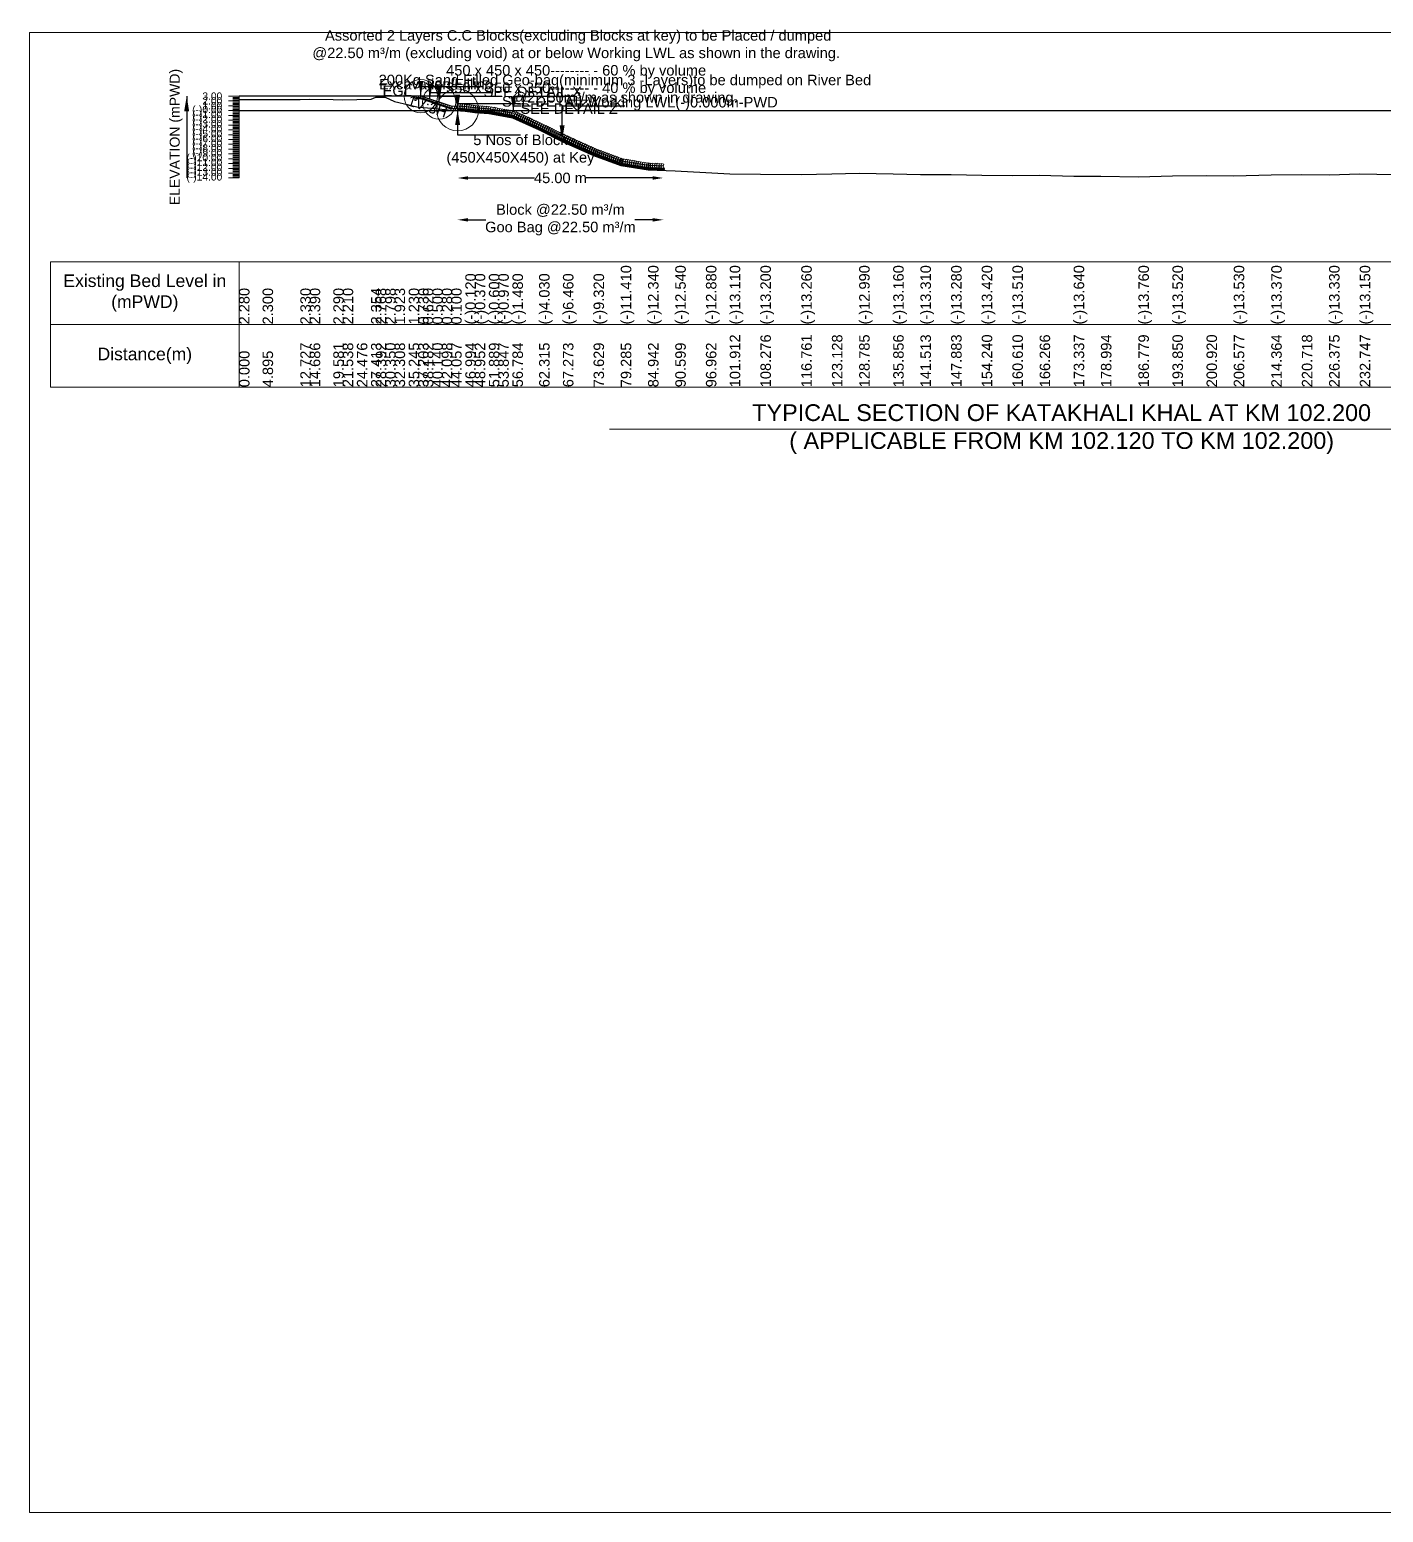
# Model space of a CAD drawing. Header units: inches. Extents: x 89000 to 845000, y -7071 to 31.
# Drawn here: x 805000 to 811466, y -7071 to 14 of the extents above; entities that cross this region are included whole.
import ezdxf

# ---------------------------------------------------------------- set-up
doc = ezdxf.new("R2010")
doc.units = ezdxf.units.IN
doc.header["$LTSCALE"] = 7
doc.header["$MEASUREMENT"] = 0
for name, color, linetype, lineweight in [('Cross section Data Border', 7, 'Continuous', 9), ('Cross Section Labels', 7, 'Continuous', 9), ('Existing_Bed_Level for Xsection', 7, 'Continuous', 25), ('Long Section Labels', 7, 'Continuous', 9)]:
    doc.layers.add(name, color=color, linetype=linetype, lineweight=lineweight)
doc.styles.get("Standard").update_dxf_attribs({"font": 'arial.ttf'})
doc.dimstyles.new('Appron Lebeling Style', dxfattribs={"dimtxt": 50, "dimasz": 50, "dimexe": 0.18, "dimexo": 0.0625, "dimgap": 0.09, "dimtad": 0, "dimtih": 1, "dimtoh": 1, "dimdec": 4, "dimzin": 0, "dimdsep": 46, "dimtxsty": 'Standard', "dimcen": 0.09, "dimse1": 1, "dimse2": 1, "dimadec": 0, "dimazin": 0, "dimtfac": 1, "dimtdec": 4, "dimtofl": 0, "dimtmove": 0, "dimatfit": 3, "dimfxl": 1, "dimtolj": 1, "dimtzin": 0, "dimarcsym": 0})
doc.dimstyles.get("Standard").update_dxf_attribs({"dimtxt": 0.18, "dimasz": 0.18, "dimexe": 0.18, "dimexo": 0.0625, "dimgap": 0.09, "dimtad": 0, "dimtih": 1, "dimtoh": 1, "dimdec": 4, "dimzin": 0, "dimdsep": 46, "dimtxsty": 'Standard', "dimcen": 0.09, "dimadec": 0, "dimazin": 0, "dimtfac": 1, "dimtdec": 4, "dimtofl": 0, "dimtmove": 0, "dimatfit": 3, "dimfxl": 1, "dimtolj": 1, "dimtzin": 0, "dimarcsym": 0})

# ---------------------------------------------------------------- blocks, each defined once
blk = doc.blocks.new('*D355')
at = {"layer": 'Cross Section Labels', "color": 0, "lineweight": -2, "transparency": 16777216}
for p, q in [((807094, -694.9), (807411.5, -694.9)), ((807976.2, -694.9), (807658.7, -694.9))]:
    blk.add_line(p, q, dxfattribs=at)
at = {"layer": 'Cross Section Labels', "color": 0, "transparency": 16777216}
for points in [[(807094, -686.6), (807094, -703.2), (807044, -694.9)], [(807976.2, -686.6), (807976.2, -703.2), (808026.2, -694.9)]]:
    blk.add_solid(points, dxfattribs=at)
at = {"layer": 'Defpoints', "color": 0, "transparency": 16777216}
for p in [(807044, -372.9), (808026.2, -659.3), (808026.2, -694.9)]:
    blk.add_point(p, dxfattribs=at)
at = {"layer": 'Cross Section Labels', "color": 0, "transparency": 16777216, "insert": (807535.1, -694.9), "char_height": 50, "attachment_point": 5}
blk.add_mtext('\\A1;45.00 m', dxfattribs=at)
blk = doc.blocks.new('*D356')
at = {"layer": 'Cross Section Labels', "color": 0, "lineweight": -2, "transparency": 16777216}
for p, q in [((807094, -894.9), (807179.5, -894.9)), ((807976.2, -894.9), (807890.7, -894.9))]:
    blk.add_line(p, q, dxfattribs=at)
at = {"layer": 'Cross Section Labels', "color": 0, "transparency": 16777216}
for points in [[(807094, -886.6), (807094, -903.2), (807044, -894.9)], [(807976.2, -886.6), (807976.2, -903.2), (808026.2, -894.9)]]:
    blk.add_solid(points, dxfattribs=at)
at = {"layer": 'Defpoints', "color": 0, "transparency": 16777216}
for p in [(807044, -372.9), (808026.2, -659.3), (808026.2, -894.9)]:
    blk.add_point(p, dxfattribs=at)
at = {"layer": 'Cross Section Labels', "color": 0, "transparency": 16777216, "insert": (807535.1, -894.9), "char_height": 50, "attachment_point": 5}
blk.add_mtext('\\A1;Block @22.50 m³/m ^JGoo Bag @22.50 m³/m ', dxfattribs=at)

msp = doc.modelspace()

# ---------------------------------------------------------------- linework, layer by layer
at = {"layer": 'Cross section Data Border'}
msp.add_lwpolyline([(805100, -1094.91), (813958.45015, -1094.91), (813958.45015, -1694.91), (805100, -1694.91)], close=True, dxfattribs=at)
for points in [[(806000, -1094.91), (806000, -1694.91)], [(805100, -1394.91), (813958.45015, -1394.91)]]:
    msp.add_lwpolyline(points, dxfattribs=at)
at = {"layer": 'Cross Section Labels'}
for points in [[(805000, 0), (815000, 0), (815000, -7071), (805000, -7071)], [(807615.00932, -372.91), (807665.00932, -322.91), (807565.00932, -322.91)]]:
    msp.add_lwpolyline(points, close=True, dxfattribs=at)
msp.add_lwpolyline([(807769.22508, -1894.91), (809929.22508, -1894.91), (812089.22508, -1894.91)], dxfattribs=at)
for centre, radius in [((806868.05932, -303.91), 80), ((806956.03432, -333.235), 80), ((807044.00932, -369.46), 100)]:
    msp.add_circle(centre, radius, dxfattribs=at)
at = {"layer": 'Existing_Bed_Level for Xsection'}
for points in [[(807044.00932, -303.91), (806000, -303.91)], [(806000, -320.47), (806112.58955, -320.01), (806292.72654, -319.32), (806337.76864, -317.94), (806450.35819, -320.24), (806495.38459, -322.08), (806562.94774, -320.47), (806630.49519, -318.768), (806653.01624, -309.246), (806698.04263, -308.556), (806743.08473, -328.681), (806810.63218, -344.62), (806855.67428, -356.12), (806878.19533, -358.65), (806923.22173, -361.41), (806968.26383, -366.47), (807013.30593, -370.61), (807080.85338, -375.67), (807125.89548, -381.42), (807193.44293, -386.71), (807238.48503, -395.22), (807306.03247, -406.95), (807433.24678, -465.6), (807547.28316, -521.49), (807693.45626, -587.27), (807823.56162, -635.34), (807953.66729, -656.73), (808083.7732, -661.33), (808230.12593, -669.15), (808343.98561, -674.44), (808490.34043, -676.51), (808685.5014, -677.89), (808831.95245, -674.44), (808962.05631, -671.68), (809124.68657, -675.59), (809254.79109, -679.04), (809401.30357, -678.35), (809547.5271, -681.57), (809694.02862, -683.64), (809824.12949, -681.57), (809986.75619, -686.63), (810116.85801, -686.63), (810295.92464, -689.39), (810458.54652, -683.87), (810621.1693, -683.64), (810751.2681, -684.1), (810930.36177, -680.42), (811076.51709, -677.89), (811206.61739, -679.5), (811353.17136, -675.36), (811515.79207, -677.66)], [(807018.13432, -353.935), (806869.12157, -304.26409), (806868.05932, -303.91), (806866.9396, -303.91), (806846.2396, -303.91)], [(806846.2396, -310.81), (806866.9396, -310.81), (807018.13432, -361.20824)], [(806846.2396, -313.11), (806866.56636, -313.11), (807014.91636, -362.56)], [(806846.2396, -315.41), (806866.19312, -315.41), (807012.95932, -364.33206)], [(806000, -372.91), (813858.45015, -372.91)]]:
    msp.add_lwpolyline(points, dxfattribs=at)
at = {"layer": 'Long Section Labels'}
for points in [[(806000, -303.91), (805950, -303.91)], [(806000, -326.91), (805950, -326.91)], [(806000, -349.91), (805950, -349.91)], [(806000, -309.66), (805970, -309.66)], [(806000, -315.41), (805970, -315.41)], [(806000, -321.16), (805970, -321.16)], [(806000, -332.66), (805970, -332.66)], [(806000, -338.41), (805970, -338.41)], [(806000, -344.16), (805970, -344.16)], [(806000, -694.91), (806000, -671.91), (806000, -648.91), (806000, -625.91), (806000, -602.91), (806000, -579.91), (806000, -556.91), (806000, -533.91), (806000, -510.91), (806000, -487.91), (806000, -464.91), (806000, -441.91), (806000, -418.91), (806000, -395.91), (806000, -372.91), (806000, -349.91), (806000, -326.91), (806000, -303.91)], [(806000, -372.91), (805950, -372.91)], [(806000, -395.91), (805950, -395.91)], [(806000, -418.91), (805950, -418.91)], [(806000, -355.66), (805970, -355.66)], [(806000, -361.41), (805970, -361.41)], [(806000, -367.16), (805970, -367.16)], [(806000, -378.66), (805970, -378.66)], [(806000, -384.41), (805970, -384.41)], [(806000, -390.16), (805970, -390.16)], [(806000, -401.66), (805970, -401.66)], [(806000, -407.41), (805970, -407.41)], [(806000, -413.16), (805970, -413.16)], [(806000, -424.66), (805970, -424.66)], [(806000, -441.91), (805950, -441.91)], [(806000, -464.91), (805950, -464.91)], [(806000, -487.91), (805950, -487.91)], [(806000, -430.41), (805970, -430.41)], [(806000, -436.16), (805970, -436.16)], [(806000, -447.66), (805970, -447.66)], [(806000, -453.41), (805970, -453.41)], [(806000, -459.16), (805970, -459.16)], [(806000, -470.66), (805970, -470.66)], [(806000, -476.41), (805970, -476.41)], [(806000, -482.16), (805970, -482.16)], [(806000, -493.66), (805970, -493.66)], [(806000, -510.91), (805950, -510.91)], [(806000, -533.91), (805950, -533.91)], [(806000, -556.91), (805950, -556.91)], [(806000, -499.41), (805970, -499.41)], [(806000, -505.16), (805970, -505.16)], [(806000, -516.66), (805970, -516.66)], [(806000, -522.41), (805970, -522.41)], [(806000, -528.16), (805970, -528.16)], [(806000, -539.66), (805970, -539.66)], [(806000, -545.41), (805970, -545.41)], [(806000, -551.16), (805970, -551.16)], [(806000, -562.66), (805970, -562.66)], [(806000, -579.91), (805950, -579.91)], [(806000, -602.91), (805950, -602.91)], [(806000, -625.91), (805950, -625.91)], [(806000, -568.41), (805970, -568.41)], [(806000, -574.16), (805970, -574.16)], [(806000, -585.66), (805970, -585.66)], [(806000, -591.41), (805970, -591.41)], [(806000, -597.16), (805970, -597.16)], [(806000, -608.66), (805970, -608.66)], [(806000, -614.41), (805970, -614.41)], [(806000, -620.16), (805970, -620.16)], [(806000, -631.66), (805970, -631.66)], [(806000, -637.41), (805970, -637.41)], [(806000, -648.91), (805950, -648.91)], [(806000, -671.91), (805950, -671.91)], [(806000, -694.91), (805950, -694.91)], [(806000, -643.16), (805970, -643.16)], [(806000, -654.66), (805970, -654.66)], [(806000, -660.41), (805970, -660.41)], [(806000, -666.16), (805970, -666.16)], [(806000, -677.66), (805970, -677.66)], [(806000, -683.41), (805970, -683.41)], [(806000, -689.16), (805970, -689.16)]]:
    msp.add_lwpolyline(points, dxfattribs=at)
for points in [[(806846.2396, -303.91), (806839.3396, -303.91), (806839.3396, -314.26), (806846.2396, -314.26)], [(806846.2396, -314.26), (806839.3396, -314.26), (806839.3396, -324.61), (806846.2396, -324.61)], [(806856.5896, -303.91), (806846.2396, -303.91), (806846.2396, -310.81), (806856.5896, -310.81)], [(806866.9396, -303.91), (806856.5896, -303.91), (806856.5896, -310.81), (806866.9396, -310.81)], [(806878.94045, -307.53704), (806869.12157, -304.26409), (806866.9396, -310.81), (806876.75847, -314.08296)], [(806888.75932, -310.81), (806878.94045, -307.53704), (806876.75847, -314.08296), (806886.57735, -317.35591)], [(806898.57819, -314.08296), (806888.75932, -310.81), (806886.57735, -317.35591), (806896.39622, -320.62887)], [(806908.39706, -317.35591), (806898.57819, -314.08296), (806896.39622, -320.62887), (806906.21509, -323.90183)], [(806918.21593, -320.62887), (806908.39706, -317.35591), (806906.21509, -323.90183), (806916.03396, -327.17479)], [(806928.03481, -323.90183), (806918.21593, -320.62887), (806916.03396, -327.17479), (806925.85283, -330.44774)], [(806937.85368, -327.17479), (806928.03481, -323.90183), (806925.85283, -330.44774), (806935.67171, -333.7207)], [(806947.67255, -330.44774), (806937.85368, -327.17479), (806935.67171, -333.7207), (806945.49058, -336.99366)], [(806957.49142, -333.7207), (806947.67255, -330.44774), (806945.49058, -336.99366), (806955.30945, -340.26662)], [(806967.31029, -336.99366), (806957.49142, -333.7207), (806955.30945, -340.26662), (806965.12832, -343.53957)], [(806977.12917, -340.26662), (806967.31029, -336.99366), (806965.12832, -343.53957), (806974.9472, -346.81253)], [(806986.94804, -343.53957), (806977.12917, -340.26662), (806974.9472, -346.81253), (806984.76607, -350.08549)], [(806996.76691, -346.81253), (806986.94804, -343.53957), (806984.76607, -350.08549), (806994.58494, -353.35845)], [(807006.58578, -350.08549), (806996.76691, -346.81253), (806994.58494, -353.35845), (807004.40381, -356.6314)], [(807016.40466, -353.35845), (807006.58578, -350.08549), (807004.40381, -356.6314), (807014.22268, -359.90436)], [(807028.48432, -352.21), (807018.13432, -352.21), (807018.13432, -362.56), (807028.48432, -362.56)], [(807038.83432, -352.21), (807028.48432, -352.21), (807028.48432, -362.56), (807038.83432, -362.56)], [(807052.85378, -349.53233), (807043.52619, -354.01771), (807048.01158, -363.34529), (807057.33916, -358.85991)], [(807057.80017, -342.94346), (807048.03156, -339.52339), (807044.6115, -349.292), (807054.38011, -352.71206)], [(807063.17486, -350.30548), (807053.84728, -354.79087), (807058.33266, -364.11845), (807067.66025, -359.63307)], [(807068.12125, -343.71661), (807058.35264, -340.29655), (807054.93258, -350.06516), (807064.70119, -353.48522)], [(807073.49594, -351.07864), (807064.16836, -355.56402), (807068.65374, -364.89161), (807077.98133, -360.40622)], [(807078.44233, -344.48977), (807068.67373, -341.06971), (807065.25366, -350.83831), (807075.02227, -354.25837)], [(807083.81702, -351.85179), (807074.48944, -356.33718), (807078.97482, -365.66476), (807088.30241, -361.17938)], [(807088.76341, -345.26292), (807078.99481, -341.84286), (807075.57475, -351.61147), (807085.34335, -355.03153)], [(807095.32244, -353.3495), (807085.77352, -357.34209), (807089.76611, -366.891), (807099.31502, -362.89841)], [(807100.60588, -347.02769), (807091.02903, -343.10259), (807087.10392, -352.67944), (807096.68078, -356.60454)], [(807110.87256, -348.33832), (807101.29571, -344.41322), (807097.37061, -353.99007), (807106.94746, -357.91517)], [(807121.13924, -349.64895), (807111.56239, -345.72385), (807107.63729, -355.3007), (807117.21414, -359.2258)], [(807131.40592, -350.95958), (807121.82907, -347.03447), (807117.90397, -356.61132), (807127.48082, -360.53643)], [(807140.23141, -351.53506), (807130.47443, -348.08195), (807127.02132, -357.83892), (807136.77829, -361.29204)], [(807150.54981, -352.34315), (807140.79284, -348.89004), (807137.33973, -358.64701), (807147.0967, -362.10012)], [(807160.86822, -353.15124), (807151.11124, -349.69813), (807147.65813, -359.4551), (807157.41511, -362.90821)], [(807171.18662, -353.95933), (807161.42965, -350.50622), (807157.97654, -360.26319), (807167.73351, -363.7163)], [(807181.50503, -354.76742), (807171.74806, -351.31431), (807168.29494, -361.07128), (807178.05192, -364.52439)], [(807191.82343, -355.57551), (807182.06646, -352.1224), (807178.61335, -361.87937), (807188.37032, -365.33248)], [(807202.14184, -356.3836), (807192.38487, -352.93049), (807188.93175, -362.68746), (807198.68873, -366.14057)], [(807023.30932, -362.56), (807012.95932, -362.56), (807012.95932, -372.91), (807023.30932, -372.91)], [(807033.65932, -362.56), (807023.30932, -362.56), (807023.30932, -372.91), (807033.65932, -372.91)], [(807044.00932, -362.56), (807033.65932, -362.56), (807033.65932, -372.91), (807044.00932, -372.91)], [(807105.58912, -354.66013), (807096.04021, -358.65271), (807100.03279, -368.20163), (807109.58171, -364.20904)], [(807115.8558, -355.97075), (807106.30689, -359.96334), (807110.29947, -369.51225), (807119.84839, -365.51967)], [(807126.12248, -357.28138), (807116.57357, -361.27397), (807120.56616, -370.82288), (807130.11507, -366.8303)], [(807135.26274, -358.10715), (807125.92003, -362.56093), (807130.37381, -371.90365), (807139.71652, -367.44986)], [(807145.58115, -358.91524), (807136.23843, -363.36902), (807140.69221, -372.71174), (807150.03493, -368.25795)], [(807155.89955, -359.72333), (807146.55684, -364.17711), (807151.01062, -373.51983), (807160.35333, -369.06604)], [(807166.21796, -360.53142), (807156.87524, -364.9852), (807161.32903, -374.32792), (807170.67174, -369.87413)], [(807176.53636, -361.33951), (807167.19365, -365.79329), (807171.64743, -375.136), (807180.99015, -370.68222)], [(807186.85477, -362.1476), (807177.51205, -366.60138), (807181.96584, -375.94409), (807191.30855, -371.49031)], [(807197.17317, -362.95569), (807187.83046, -367.40947), (807192.28424, -376.75218), (807201.62696, -372.2984)], [(807209.8954, -365.42127), (807200.12507, -368.83641), (807203.54021, -378.60674), (807213.31054, -375.1916)], [(807215.54699, -359.42631), (807206.22166, -354.93623), (807201.73158, -364.26155), (807211.0569, -368.75163)], [(807220.06547, -367.34275), (807210.29515, -370.75789), (807213.71029, -380.52821), (807223.48062, -377.11307)], [(807225.71706, -361.34779), (807216.39174, -356.8577), (807211.90165, -366.18302), (807221.22698, -370.67311)], [(807230.23555, -369.26422), (807220.46522, -372.67936), (807223.88036, -382.44969), (807233.65069, -379.03455)], [(807235.88714, -363.26926), (807226.56181, -358.77918), (807222.07173, -368.1045), (807231.39705, -372.59458)], [(807240.40562, -371.1857), (807230.6353, -374.60084), (807234.05044, -384.37117), (807243.82077, -380.95603)], [(807246.05721, -365.19074), (807236.73189, -360.70065), (807232.2418, -370.02598), (807241.56713, -374.51606)], [(807250.24729, -372.93075), (807240.52855, -376.49004), (807244.08783, -386.20878), (807253.80658, -382.6495)], [(807255.80958, -366.85285), (807246.41887, -362.5012), (807242.06721, -371.89192), (807251.45793, -376.24357)], [(807260.44468, -374.70159), (807250.72593, -378.26087), (807254.28522, -387.97962), (807264.00396, -384.42033)], [(807266.00697, -368.62369), (807256.61625, -364.27203), (807252.26459, -373.66275), (807261.65531, -378.01441)], [(807270.64206, -376.47242), (807260.92332, -380.03171), (807264.4826, -389.75045), (807274.20135, -386.19117)], [(807276.20435, -370.39452), (807266.81363, -366.04287), (807262.46198, -375.43358), (807271.8527, -379.78524)], [(807280.83945, -378.24326), (807271.1207, -381.80254), (807274.67999, -391.52129), (807284.39873, -387.962)], [(807286.40174, -372.16536), (807277.01102, -367.8137), (807272.65936, -377.20442), (807282.05008, -381.55607)], [(807291.03683, -380.01409), (807281.31809, -383.57338), (807284.87737, -393.29212), (807294.59612, -389.73283)], [(807296.59912, -373.93619), (807287.2084, -369.58453), (807282.85675, -378.97525), (807292.24747, -383.32691)], [(807301.23421, -381.78492), (807291.51547, -385.34421), (807295.07476, -395.06295), (807304.7935, -391.50367)], [(807306.79651, -375.70702), (807297.40579, -371.35537), (807293.05413, -380.74609), (807302.44485, -385.09774)], [(807311.4316, -383.55576), (807301.71285, -387.11504), (807305.27214, -396.83379), (807314.99088, -393.2745)], [(807316.99389, -377.47786), (807307.60317, -373.1262), (807303.25152, -382.51692), (807312.64223, -386.86858)], [(807326.66459, -390.06395), (807316.35742, -391.00459), (807317.29806, -401.31176), (807327.60523, -400.37111)], [(807333.60266, -385.62063), (807325.64662, -379.00066), (807319.02666, -386.9567), (807326.9827, -393.57667)], [(807336.06377, -394.39728), (807325.7566, -395.33792), (807326.69725, -405.64509), (807337.00441, -404.70445)], [(807343.00185, -389.95396), (807335.04581, -383.334), (807328.42584, -391.29004), (807336.38188, -397.91)], [(807345.46296, -398.73062), (807335.15579, -399.67126), (807336.09643, -409.97843), (807346.4036, -409.03778)], [(807352.40103, -394.2873), (807344.44499, -387.66733), (807337.82503, -395.62337), (807345.78107, -402.24334)], [(807354.86214, -403.06395), (807344.55498, -404.0046), (807345.49562, -414.31176), (807355.80279, -413.37112)], [(807361.80022, -398.62063), (807353.84418, -392.00067), (807347.22422, -399.95671), (807355.18025, -406.57667)], [(807364.26133, -407.39729), (807353.95416, -408.33793), (807354.89481, -418.6451), (807365.20197, -417.70446)], [(807371.19941, -402.95397), (807363.24337, -396.334), (807356.6234, -404.29004), (807364.57944, -410.91001)], [(807373.66052, -411.73062), (807363.35335, -412.67127), (807364.29399, -422.97843), (807374.60116, -422.03779)], [(807380.59859, -407.28731), (807372.64255, -400.66734), (807366.02259, -408.62338), (807373.97863, -415.24334)], [(807383.0597, -416.06396), (807372.75254, -417.0046), (807373.69318, -427.31177), (807384.00035, -426.37113)], [(807389.99778, -411.62064), (807382.04174, -405.00068), (807375.42177, -412.95672), (807383.37781, -419.57668)], [(807392.45889, -420.3973), (807382.15172, -421.33794), (807383.09237, -431.64511), (807393.39953, -430.70446)], [(807399.39697, -415.95398), (807391.44093, -409.33401), (807384.82096, -417.29005), (807392.777, -423.91002)], [(807401.85808, -424.73063), (807391.55091, -425.67127), (807392.49155, -435.97844), (807402.79872, -435.0378)], [(807408.79615, -420.28731), (807400.84011, -413.66735), (807394.22015, -421.62339), (807402.17619, -428.24335)], [(807418.19534, -424.62065), (807410.2393, -418.00068), (807403.61933, -425.95672), (807411.57537, -432.57669)], [(807427.59452, -428.95398), (807419.63848, -422.33402), (807413.01852, -430.29006), (807420.97456, -436.91002)], [(807411.25726, -429.06397), (807400.9501, -430.00461), (807401.89074, -440.31178), (807412.1979, -439.37113)], [(807420.65645, -433.3973), (807410.34928, -434.33794), (807411.28992, -444.64511), (807421.59709, -443.70447)], [(807430.05563, -437.73064), (807419.74847, -438.67128), (807420.68911, -448.97845), (807430.99628, -448.0378)], [(807436.99371, -433.28732), (807429.03767, -426.66735), (807422.41771, -434.62339), (807430.37374, -441.24336)], [(807439.45482, -442.06397), (807429.14765, -443.00462), (807430.0883, -453.31178), (807440.39546, -452.37114)], [(807446.3929, -437.62065), (807438.43686, -431.00069), (807431.81689, -438.95673), (807439.77293, -445.57669)], [(807449.30489, -446.77273), (807438.97832, -447.46874), (807439.67433, -457.79531), (807450.0009, -457.0993)], [(807456.34636, -442.49515), (807448.5495, -435.68842), (807441.74277, -443.48527), (807449.53963, -450.29201)], [(807458.59869, -451.32769), (807448.27212, -452.0237), (807448.96813, -462.35027), (807459.29471, -461.65426)], [(807465.64016, -447.05011), (807457.84331, -440.24338), (807451.03658, -448.04023), (807458.83343, -454.84696)], [(807467.8925, -455.88265), (807457.56593, -456.57866), (807458.26194, -466.90523), (807468.58851, -466.20922)], [(807474.93397, -451.60507), (807467.13712, -444.79834), (807460.33039, -452.59519), (807468.12724, -459.40192)], [(807477.18631, -460.4376), (807466.85974, -461.13361), (807467.55575, -471.46019), (807477.88232, -470.76417)], [(807484.22778, -456.16002), (807476.43093, -449.35329), (807469.6242, -457.15015), (807477.42105, -463.95688)], [(807486.48012, -464.99256), (807476.15355, -465.68857), (807476.84956, -476.01514), (807487.17613, -475.31913)], [(807493.52159, -460.71498), (807485.72473, -453.90825), (807478.918, -461.70511), (807486.71486, -468.51184)], [(807495.77392, -469.54752), (807485.44735, -470.24353), (807486.14336, -480.5701), (807496.46994, -479.87409)], [(807502.81539, -465.26994), (807495.01854, -458.46321), (807488.21181, -466.26006), (807496.00866, -473.06679)], [(807505.06773, -474.10248), (807494.74116, -474.79849), (807495.43717, -485.12506), (807505.76374, -484.42905)], [(807512.1092, -469.8249), (807504.31235, -463.01817), (807497.50562, -470.81502), (807505.30247, -477.62175)], [(807514.36154, -478.65743), (807504.03497, -479.35345), (807504.73098, -489.68002), (807515.05755, -488.98401)], [(807521.40301, -474.37986), (807513.60616, -467.57313), (807506.79943, -475.36998), (807514.59628, -482.17671)], [(807523.65535, -483.21239), (807513.32878, -483.9084), (807514.02479, -494.23497), (807524.35136, -493.53896)], [(807530.69682, -478.93481), (807522.89996, -472.12808), (807516.09323, -479.92494), (807523.89009, -486.73167)], [(807532.94915, -487.76735), (807522.62258, -488.46336), (807523.3186, -498.78993), (807533.64517, -498.09392)], [(807539.99062, -483.48977), (807532.19377, -476.68304), (807525.38704, -484.4799), (807533.18389, -491.28663)], [(807542.24296, -492.32231), (807531.91639, -493.01832), (807532.6124, -503.34489), (807542.93897, -502.64888)], [(807549.28443, -488.04473), (807541.48758, -481.238), (807534.68085, -489.03485), (807542.4777, -495.84158)], [(807558.57824, -492.59969), (807550.78139, -485.79296), (807543.97466, -493.58981), (807551.77151, -500.39654)], [(807567.06202, -496.49183), (807559.04591, -489.94474), (807552.49882, -497.96086), (807560.51493, -504.50795)], [(807576.50036, -500.73922), (807568.48424, -494.19213), (807561.93715, -502.20824), (807569.95327, -508.75533)], [(807551.53677, -496.87727), (807541.2102, -497.57328), (807541.90621, -507.89985), (807552.23278, -507.20384)], [(807560.16478, -500.99827), (807549.86662, -502.03293), (807550.90128, -512.33109), (807561.19944, -511.29643)], [(807569.60312, -505.24566), (807559.30496, -506.28032), (807560.33962, -516.57847), (807570.63777, -515.54382)], [(807579.04145, -509.49305), (807568.7433, -510.52771), (807569.77796, -520.82586), (807580.07611, -519.7912)], [(807585.93869, -504.98661), (807577.92258, -498.43952), (807571.37549, -506.45563), (807579.3916, -513.00272)], [(807588.47979, -513.74044), (807578.18164, -514.77509), (807579.21629, -525.07325), (807589.51445, -524.03859)], [(807595.37703, -509.23399), (807587.36092, -502.6869), (807580.81383, -510.70302), (807588.82994, -517.25011)], [(807597.91813, -517.98782), (807587.61997, -519.02248), (807588.65463, -529.32064), (807598.95278, -528.28598)], [(807604.81537, -513.48138), (807596.79925, -506.93429), (807590.25216, -514.95041), (807598.26828, -521.4975)], [(807607.35646, -522.23521), (807597.05831, -523.26987), (807598.09297, -533.56802), (807608.39112, -532.53337)], [(807614.2537, -517.72877), (807606.23759, -511.18168), (807599.6905, -519.19779), (807607.70661, -525.74488)], [(807616.7948, -526.4826), (807606.49665, -527.51726), (807607.5313, -537.81541), (807617.82946, -536.78075)], [(807623.69204, -521.97616), (807615.67593, -515.42907), (807609.12884, -523.44518), (807617.14495, -529.99227)], [(807626.23314, -530.72999), (807615.93498, -531.76464), (807616.96964, -542.0628), (807627.26779, -541.02814)], [(807633.13038, -526.22354), (807625.11426, -519.67645), (807618.56717, -527.69257), (807626.58329, -534.23966)], [(807635.67147, -534.97737), (807625.37332, -536.01203), (807626.40798, -546.31019), (807636.70613, -545.27553)], [(807642.56871, -530.47093), (807634.5526, -523.92384), (807628.00551, -531.93996), (807636.02162, -538.48705)], [(807645.10981, -539.22476), (807634.81166, -540.25942), (807635.84631, -550.55757), (807646.14447, -549.52292)], [(807652.00705, -534.71832), (807643.99094, -528.17123), (807637.44385, -536.18734), (807645.45996, -542.73443)], [(807654.54815, -543.47215), (807644.24999, -544.50681), (807645.28465, -554.80496), (807655.5828, -553.7703)], [(807661.44539, -538.96571), (807653.42927, -532.41862), (807646.88218, -540.43473), (807654.8983, -546.98182)], [(807663.98648, -547.71954), (807653.68833, -548.75419), (807654.72299, -559.05235), (807665.02114, -558.01769)], [(807670.88372, -543.21309), (807662.86761, -536.666), (807656.32052, -544.68212), (807664.33663, -551.22921)], [(807673.42482, -551.96692), (807663.12667, -553.00158), (807664.16132, -563.29974), (807674.45948, -562.26508)], [(807680.32206, -547.46048), (807672.30595, -540.91339), (807665.75886, -548.92951), (807673.77497, -555.4766)], [(807682.86316, -556.21431), (807672.565, -557.24897), (807673.59966, -567.54712), (807683.89781, -566.51247)], [(807689.7604, -551.70787), (807681.74428, -545.16078), (807675.19719, -553.17689), (807683.21331, -559.72398)], [(807692.30149, -560.4617), (807682.00334, -561.49636), (807683.038, -571.79451), (807693.33615, -570.75985)], [(807699.19873, -555.95526), (807691.18262, -549.40817), (807684.63553, -557.42428), (807692.65164, -563.97137)], [(807701.73983, -564.70909), (807691.44168, -565.74374), (807692.47633, -576.0419), (807702.77449, -575.00724)], [(807708.63707, -560.20264), (807700.62096, -553.65555), (807694.07387, -561.67167), (807702.08998, -568.21876)], [(807716.44466, -562.80805), (807707.99651, -556.82881), (807702.01727, -565.27696), (807710.46542, -571.2562)], [(807726.1532, -566.39507), (807717.70506, -560.41583), (807711.72582, -568.86397), (807720.17396, -574.84321)], [(807735.86175, -569.98208), (807727.4136, -564.00284), (807721.43436, -572.45099), (807729.88251, -578.43023)], [(807709.87429, -567.77899), (807699.67189, -569.52071), (807701.41361, -579.72311), (807711.61601, -577.98139)], [(807719.58284, -571.36601), (807709.38044, -573.10772), (807711.12216, -583.31012), (807721.32456, -581.5684)], [(807729.29138, -574.95302), (807719.08898, -576.69474), (807720.8307, -586.89714), (807731.0331, -585.15542)], [(807738.99993, -578.54003), (807728.79753, -580.28175), (807730.53925, -590.48415), (807740.74164, -588.74243)], [(807745.57029, -573.56909), (807737.12215, -567.58985), (807731.14291, -576.038), (807739.59105, -582.01724)], [(807748.70847, -582.12705), (807738.50607, -583.86877), (807740.24779, -594.07116), (807750.45019, -592.32944)], [(807755.27884, -577.15611), (807746.83069, -571.17687), (807740.85145, -579.62501), (807749.2996, -585.60425)], [(807758.41701, -585.71406), (807748.21462, -587.45578), (807749.95633, -597.65818), (807760.15873, -595.91646)], [(807764.98738, -580.74312), (807756.53923, -574.76388), (807750.55999, -583.21203), (807759.00814, -589.19127)], [(807768.12556, -589.30107), (807757.92316, -591.04279), (807759.66488, -601.24519), (807769.86728, -599.50347)], [(807774.69593, -584.33014), (807766.24778, -578.35089), (807760.26854, -586.79904), (807768.71669, -592.77828)], [(807777.8341, -592.88809), (807767.6317, -594.62981), (807769.37342, -604.8322), (807779.57582, -603.09049)], [(807784.40447, -587.91715), (807775.95632, -581.93791), (807769.97708, -590.38606), (807778.42523, -596.3653)], [(807787.54265, -596.4751), (807777.34025, -598.21682), (807779.08197, -608.41922), (807789.28437, -606.6775)], [(807794.11301, -591.50416), (807785.66487, -585.52492), (807779.68563, -593.97307), (807788.13377, -599.95231)], [(807797.25119, -600.06212), (807787.04879, -601.80383), (807788.79051, -612.00623), (807798.99291, -610.26451)], [(807803.82156, -595.09118), (807795.37341, -589.11194), (807789.39417, -597.56008), (807797.84232, -603.53932)], [(807806.95974, -603.64913), (807796.75734, -605.39085), (807798.49906, -615.59325), (807808.70145, -613.85153)], [(807813.5301, -598.67819), (807805.08196, -592.69895), (807799.10272, -601.1471), (807807.55086, -607.12634)], [(807816.66828, -607.23614), (807806.46588, -608.97786), (807808.2076, -619.18026), (807818.41, -617.43854)], [(807823.23865, -602.2652), (807814.7905, -596.28596), (807808.81126, -604.73411), (807817.25941, -610.71335)], [(807826.37682, -610.82316), (807816.17443, -612.56488), (807817.91614, -622.76727), (807828.11854, -621.02555)], [(807832.94719, -605.85222), (807824.49904, -599.87298), (807818.5198, -608.32112), (807826.96795, -614.30036)], [(807831.88506, -612.41354), (807822.19872, -616.06009), (807825.84527, -625.74643), (807835.53161, -622.09988)], [(807837.39246, -606.28586), (807827.96299, -602.01884), (807823.69597, -611.44832), (807833.12544, -615.71534)], [(807842.09796, -614.09259), (807832.41162, -617.73914), (807836.05817, -627.42548), (807845.74451, -623.77893)], [(807847.60536, -607.96491), (807838.17589, -603.69789), (807833.90886, -613.12737), (807843.33834, -617.39439)], [(807852.31086, -615.77164), (807842.62452, -619.41819), (807846.27107, -629.10453), (807855.95741, -625.45798)], [(807857.81826, -609.64396), (807848.38878, -605.37694), (807844.12176, -614.80642), (807853.55124, -619.07344)], [(807862.52375, -617.45069), (807852.83741, -621.09724), (807856.48396, -630.78358), (807866.1703, -627.13703)], [(807868.03116, -611.32301), (807858.60168, -607.05599), (807854.33466, -616.48547), (807863.76414, -620.75249)], [(807872.73665, -619.12974), (807863.05031, -622.77629), (807866.69686, -632.46263), (807876.3832, -628.81608)], [(807878.24406, -613.00206), (807868.81458, -608.73504), (807864.54756, -618.16452), (807873.97704, -622.43154)], [(807882.94955, -620.80879), (807873.26321, -624.45534), (807876.90976, -634.14168), (807886.5961, -630.49513)], [(807888.45696, -614.68111), (807879.02748, -610.41409), (807874.76046, -619.84357), (807884.18993, -624.11059)], [(807893.16245, -622.48784), (807883.47611, -626.13439), (807887.12266, -635.82073), (807896.809, -632.17418)], [(807898.66985, -616.36016), (807889.24038, -612.09314), (807884.97336, -621.52262), (807894.40283, -625.78964)], [(807903.37535, -624.16689), (807893.68901, -627.81344), (807897.33556, -637.49978), (807907.0219, -633.85323)], [(807908.88275, -618.03921), (807899.45328, -613.77219), (807895.18625, -623.20167), (807904.61573, -627.46869)], [(807913.58825, -625.84594), (807903.90191, -629.49249), (807907.54846, -639.17883), (807917.2348, -635.53228)], [(807919.09565, -619.71826), (807909.66617, -615.45124), (807905.39915, -624.88072), (807914.82863, -629.14774)], [(807923.80114, -627.52499), (807914.1148, -631.17154), (807917.76135, -640.85788), (807927.44769, -637.21133)], [(807929.30855, -621.39731), (807919.87907, -617.13029), (807915.61205, -626.55977), (807925.04153, -630.82679)], [(807934.01404, -629.20404), (807924.3277, -632.85059), (807927.97425, -642.53693), (807937.66059, -638.89038)], [(807939.52145, -623.07636), (807930.09197, -618.80934), (807925.82495, -628.23882), (807935.25442, -632.50584)], [(807944.22694, -630.88309), (807934.5406, -634.52964), (807938.18715, -644.21598), (807947.87349, -640.56943)], [(807949.73435, -624.75541), (807940.30487, -620.48839), (807936.03785, -629.91787), (807945.46732, -634.18489)], [(807954.43984, -632.56214), (807944.7535, -636.20869), (807948.40005, -645.89503), (807958.08639, -642.24848)], [(807959.94724, -626.43446), (807950.51777, -622.16744), (807946.25075, -631.59692), (807955.68022, -635.86394)], [(807961.70149, -633.02603), (807952.55797, -637.87562), (807957.40755, -647.01914), (807966.55108, -642.16955)], [(807966.38431, -626.2473), (807956.48848, -623.21497), (807953.45615, -633.1108), (807963.35198, -636.14313)], [(807972.04503, -633.39174), (807962.90151, -638.24132), (807967.75109, -647.38484), (807976.89461, -642.53526)], [(807976.72785, -626.613), (807966.83202, -623.58067), (807963.79968, -633.4765), (807973.69551, -636.50883)], [(807982.38857, -633.75744), (807973.24504, -638.60702), (807978.09463, -647.75055), (807987.23815, -642.90096)], [(807987.07138, -626.97871), (807977.17555, -623.94637), (807974.14322, -633.84221), (807984.03905, -636.87454)], [(807992.7321, -634.12314), (807983.58858, -638.97273), (807988.43817, -648.11625), (807997.58169, -643.26667)], [(807997.41492, -627.34441), (807987.51909, -624.31208), (807984.48676, -634.20791), (807994.38259, -637.24024)], [(808003.07564, -634.48885), (807993.93212, -639.33843), (807998.7817, -648.48196), (808007.92523, -643.63237)], [(808007.75846, -627.71012), (807997.86263, -624.67778), (807994.83029, -634.57361), (808004.72612, -637.60595)], [(808013.41918, -634.85455), (808004.27565, -639.70414), (808009.12524, -648.84766), (808018.26876, -643.99808)], [(808018.10199, -628.07582), (808008.20616, -625.04349), (808005.17383, -634.93932), (808015.06966, -637.97165)], [(808023.76271, -635.22026), (808014.61919, -640.06984), (808019.46878, -649.21336), (808028.6123, -644.36378)], [(808028.44553, -628.44152), (808018.5497, -625.40919), (808015.51737, -635.30502), (808025.4132, -638.33735)]]:
    msp.add_lwpolyline(points, close=True, dxfattribs=at)
for centre, major_axis in [((807051.78837, -371.53225), (7.63301, -0.57179)), ((807052.08045, -367.63318), (7.63301, -0.57179)), ((807052.37253, -363.7341), (7.63301, -0.57179)), ((807067.0544, -372.67584), (7.63301, -0.57179)), ((807067.34648, -368.77676), (7.63301, -0.57179)), ((807067.63856, -364.87769), (7.63301, -0.57179)), ((807082.41499, -373.89849), (7.59278, -0.96928)), ((807082.91011, -370.01996), (7.59278, -0.96928)), ((807083.40524, -366.14144), (7.59278, -0.96928)), ((807097.60055, -375.83705), (7.59278, -0.96928)), ((807098.09567, -371.95853), (7.59278, -0.96928)), ((807098.5908, -368.08), (7.59278, -0.96928)), ((807112.78611, -377.77561), (7.59278, -0.96928)), ((807113.28124, -373.89709), (7.59278, -0.96928)), ((807113.77636, -370.01857), (7.59278, -0.96928)), ((807127.88596, -379.6149), (7.63103, -0.59763)), ((807128.19124, -375.71683), (7.63103, -0.59763)), ((807128.49652, -371.81877), (7.63103, -0.59763)), ((807143.14803, -380.81015), (7.63103, -0.59763)), ((807143.45331, -376.91209), (7.63103, -0.59763)), ((807143.75859, -373.01402), (7.63103, -0.59763)), ((807158.4101, -382.00541), (7.63103, -0.59763)), ((807158.71538, -378.10734), (7.63103, -0.59763)), ((807159.02066, -374.20928), (7.63103, -0.59763)), ((807173.67217, -383.20066), (7.63103, -0.59763)), ((807173.97745, -379.3026), (7.63103, -0.59763)), ((807174.28272, -375.40453), (7.63103, -0.59763)), ((807188.93424, -384.39591), (7.63103, -0.59763)), ((807189.23951, -380.49785), (7.63103, -0.59763)), ((807189.54479, -376.59979), (7.63103, -0.59763)), ((807204.25422, -386.76304), (7.52134, -1.42104)), ((807204.98011, -382.92101), (7.52134, -1.42104)), ((807205.706, -379.07898), (7.52134, -1.42104)), ((807219.29689, -389.60511), (7.52134, -1.42104)), ((807220.02278, -385.76309), (7.52134, -1.42104)), ((807220.74868, -381.92106), (7.52134, -1.42104)), ((807234.33956, -392.44719), (7.52134, -1.42104)), ((807235.06546, -388.60516), (7.52134, -1.42104)), ((807235.79135, -384.76314), (7.52134, -1.42104)), ((807249.38207, -395.12807), (7.54153, -1.30963)), ((807250.05105, -391.27573), (7.54153, -1.30963)), ((807250.72003, -387.42338), (7.54153, -1.30963)), ((807264.46513, -397.74733), (7.54153, -1.30963)), ((807265.13411, -393.89499), (7.54153, -1.30963)), ((807265.8031, -390.04264), (7.54153, -1.30963)), ((807279.5482, -400.36659), (7.54153, -1.30963)), ((807280.21718, -396.51425), (7.54153, -1.30963)), ((807280.88616, -392.6619), (7.54153, -1.30963)), ((807294.63126, -402.98586), (7.54153, -1.30963)), ((807295.30024, -399.13351), (7.54153, -1.30963)), ((807295.96922, -395.28116), (7.54153, -1.30963)), ((807309.93634, -406.59704), (6.95122, -3.20474)), ((807311.57338, -403.04624), (6.95122, -3.20474)), ((807313.21042, -399.49544), (6.95122, -3.20474)), ((807323.83878, -413.00653), (6.95122, -3.20474)), ((807325.47582, -409.45573), (6.95122, -3.20474)), ((807327.11286, -405.90492), (6.95122, -3.20474)), ((807337.74122, -419.41601), (6.95122, -3.20474)), ((807339.37826, -415.86521), (6.95122, -3.20474)), ((807341.0153, -412.31441), (6.95122, -3.20474)), ((807351.64366, -425.8255), (6.95122, -3.20474)), ((807353.2807, -422.2747), (6.95122, -3.20474)), ((807354.91774, -418.72389), (6.95122, -3.20474)), ((807367.18314, -428.68418), (6.95122, -3.20474)), ((807368.82018, -425.13338), (6.95122, -3.20474)), ((807365.5461, -432.23498), (6.95122, -3.20474)), ((807379.44854, -438.64447), (6.95122, -3.20474)), ((807381.08558, -435.09366), (6.95122, -3.20474)), ((807382.72262, -431.54286), (6.95122, -3.20474)), ((807393.35098, -445.05395), (6.95122, -3.20474)), ((807394.98802, -441.50315), (6.95122, -3.20474)), ((807396.62506, -437.95235), (6.95122, -3.20474)), ((807407.25343, -451.46344), (6.95122, -3.20474)), ((807408.89046, -447.91263), (6.95122, -3.20474)), ((807410.5275, -444.36183), (6.95122, -3.20474)), ((807421.15587, -457.87292), (6.95122, -3.20474)), ((807422.7929, -454.32212), (6.95122, -3.20474)), ((807424.42994, -450.77132), (6.95122, -3.20474)), ((807435.08904, -464.32573), (6.87329, -3.36864)), ((807436.8098, -460.81473), (6.87329, -3.36864)), ((807438.53056, -457.30374), (6.87329, -3.36864)), ((807448.83561, -471.06302), (6.87329, -3.36864)), ((807450.55637, -467.55202), (6.87329, -3.36864)), ((807452.27713, -464.04103), (6.87329, -3.36864)), ((807462.58218, -477.8003), (6.87329, -3.36864)), ((807464.30295, -474.28931), (6.87329, -3.36864)), ((807466.02371, -470.77832), (6.87329, -3.36864)), ((807476.32876, -484.53759), (6.87329, -3.36864)), ((807478.04952, -481.0266), (6.87329, -3.36864)), ((807479.77028, -477.5156), (6.87329, -3.36864)), ((807490.07533, -491.27488), (6.87329, -3.36864)), ((807491.79609, -487.76389), (6.87329, -3.36864)), ((807493.51686, -484.25289), (6.87329, -3.36864)), ((807503.82191, -498.01217), (6.87329, -3.36864)), ((807505.54267, -494.50118), (6.87329, -3.36864)), ((807507.26343, -490.99018), (6.87329, -3.36864)), ((807521.01, -497.72747), (6.87329, -3.36864)), ((807517.56848, -504.74946), (6.87329, -3.36864)), ((807519.28924, -501.23847), (6.87329, -3.36864)), ((807531.31505, -511.48675), (6.87329, -3.36864)), ((807533.03582, -507.97575), (6.87329, -3.36864)), ((807534.75658, -504.46476), (6.87329, -3.36864)), ((807545.06163, -518.22404), (6.87329, -3.36864)), ((807546.78239, -514.71304), (6.87329, -3.36864)), ((807548.50315, -511.20205), (6.87329, -3.36864)), ((807558.91595, -524.58109), (6.98017, -3.14118)), ((807560.52052, -521.01549), (6.98017, -3.14118)), ((807562.12509, -517.4499), (6.98017, -3.14118)), ((807572.8763, -530.86345), (6.98017, -3.14118)), ((807574.48087, -527.29785), (6.98017, -3.14118)), ((807576.08544, -523.73226), (6.98017, -3.14118)), ((807586.83665, -537.1458), (6.98017, -3.14118)), ((807588.44122, -533.58021), (6.98017, -3.14118)), ((807590.04579, -530.01462), (6.98017, -3.14118)), ((807600.797, -543.42816), (6.98017, -3.14118)), ((807602.40157, -539.86257), (6.98017, -3.14118)), ((807604.00614, -536.29697), (6.98017, -3.14118)), ((807614.75735, -549.71052), (6.98017, -3.14118)), ((807616.36192, -546.14493), (6.98017, -3.14118)), ((807617.96649, -542.57933), (6.98017, -3.14118)), ((807628.7177, -555.99288), (6.98017, -3.14118)), ((807630.32227, -552.42728), (6.98017, -3.14118)), ((807631.92683, -548.86169), (6.98017, -3.14118)), ((807642.67805, -562.27524), (6.98017, -3.14118)), ((807644.28261, -558.70964), (6.98017, -3.14118)), ((807645.88718, -555.14405), (6.98017, -3.14118)), ((807656.63839, -568.55759), (6.98017, -3.14118)), ((807658.24296, -564.992), (6.98017, -3.14118)), ((807659.84753, -561.42641), (6.98017, -3.14118)), ((807673.80788, -567.70876), (6.98017, -3.14118)), ((807670.59874, -574.83995), (6.98017, -3.14118)), ((807672.20331, -571.27436), (6.98017, -3.14118)), ((807684.55909, -581.12231), (6.98017, -3.14118)), ((807686.16366, -577.55672), (6.98017, -3.14118)), ((807687.76823, -573.99112), (6.98017, -3.14118)), ((807698.51669, -587.05551), (7.18001, -2.6528)), ((807699.87178, -583.38783), (7.18001, -2.6528)), ((807701.22688, -579.72016), (7.18001, -2.6528)), ((807712.8767, -592.3611), (7.18001, -2.6528)), ((807714.2318, -588.69343), (7.18001, -2.6528)), ((807715.58689, -585.02575), (7.18001, -2.6528)), ((807727.23672, -597.66669), (7.18001, -2.6528)), ((807728.59181, -593.99902), (7.18001, -2.6528)), ((807729.94691, -590.33135), (7.18001, -2.6528)), ((807741.59673, -602.97228), (7.18001, -2.6528)), ((807742.95183, -599.30461), (7.18001, -2.6528)), ((807744.30692, -595.63694), (7.18001, -2.6528)), ((807755.95675, -608.27787), (7.18001, -2.6528)), ((807757.31184, -604.6102), (7.18001, -2.6528)), ((807758.66694, -600.94253), (7.18001, -2.6528)), ((807770.31677, -613.58347), (7.18001, -2.6528)), ((807771.67186, -609.91579), (7.18001, -2.6528)), ((807773.02695, -606.24812), (7.18001, -2.6528)), ((807784.67678, -618.88906), (7.18001, -2.6528)), ((807786.03188, -615.22139), (7.18001, -2.6528)), ((807787.38697, -611.55371), (7.18001, -2.6528)), ((807799.0368, -624.19465), (7.18001, -2.6528)), ((807800.39189, -620.52698), (7.18001, -2.6528)), ((807801.74699, -616.8593), (7.18001, -2.6528)), ((807813.39681, -629.50024), (7.18001, -2.6528)), ((807814.75191, -625.83257), (7.18001, -2.6528)), ((807816.107, -622.1649), (7.18001, -2.6528)), ((807827.57918, -634.01926), (7.55301, -1.24175)), ((807828.21348, -630.16105), (7.55301, -1.24175)), ((807828.84779, -626.30285), (7.55301, -1.24175)), ((807842.68519, -636.50276), (7.55301, -1.24175)), ((807843.3195, -632.64456), (7.55301, -1.24175)), ((807843.9538, -628.78635), (7.55301, -1.24175)), ((807857.7912, -638.98626), (7.55301, -1.24175)), ((807858.42551, -635.12806), (7.55301, -1.24175)), ((807859.05981, -631.26985), (7.55301, -1.24175)), ((807873.53152, -637.61156), (7.55301, -1.24175)), ((807874.16583, -633.75335), (7.55301, -1.24175)), ((807888.63753, -640.09506), (7.55301, -1.24175)), ((807889.27184, -636.23685), (7.55301, -1.24175)), ((807904.37785, -638.72036), (7.55301, -1.24175)), ((807872.89721, -641.46976), (7.55301, -1.24175)), ((807888.00322, -643.95327), (7.55301, -1.24175)), ((807903.10923, -646.43677), (7.55301, -1.24175)), ((807903.74354, -642.57856), (7.55301, -1.24175)), ((807918.21524, -648.92027), (7.55301, -1.24175)), ((807918.84955, -645.06206), (7.55301, -1.24175)), ((807919.48386, -641.20386), (7.55301, -1.24175)), ((807933.32126, -651.40377), (7.55301, -1.24175)), ((807933.95556, -647.54556), (7.55301, -1.24175)), ((807934.58987, -643.68736), (7.55301, -1.24175)), ((807948.42727, -653.88727), (7.55301, -1.24175)), ((807949.06157, -650.02906), (7.55301, -1.24175)), ((807949.69588, -646.17086), (7.55301, -1.24175)), ((807963.40735, -655.11815), (7.64962, -0.27046)), ((807963.5455, -651.21059), (7.64962, -0.27046)), ((807963.68366, -647.30303), (7.64962, -0.27046)), ((807978.70659, -655.65906), (7.64962, -0.27046)), ((807978.84474, -651.7515), (7.64962, -0.27046)), ((807978.9829, -647.84395), (7.64962, -0.27046)), ((807994.00583, -656.19998), (7.64962, -0.27046)), ((807994.14398, -652.29242), (7.64962, -0.27046)), ((807994.28214, -648.38486), (7.64962, -0.27046)), ((808009.30507, -656.7409), (7.64962, -0.27046)), ((808009.44322, -652.83334), (7.64962, -0.27046)), ((808009.58138, -648.92578), (7.64962, -0.27046)), ((808024.60431, -657.28181), (7.64962, -0.27046)), ((808024.74246, -653.37426), (7.64962, -0.27046)), ((808024.88062, -649.4667), (7.64962, -0.27046))]:
    msp.add_ellipse(centre, major_axis=major_axis, ratio=0.255, dxfattribs=at)

# ---------------------------------------------------------------- texts
at = {"layer": 'Cross section Data Border', "char_height": 60, "width": 800, "attachment_point": 5}
for s, insert in [('Existing Bed Level in (mPWD)', (805550, -1244.91)), ('Distance(m)', (805550, -1544.91))]:
    msp.add_mtext(s, dxfattribs=dict(at, insert=insert))
at = {"layer": 'Cross Section Labels'}
for s, insert, char_height, attachment_point in [(' Assorted 2 Layers C.C Blocks(excluding Blocks at key) to be Placed / dumped^J@22.50 m³/m (excluding void) at or below Working LWL as shown in the drawing.^J450 x 450 x 450-------- - 60 % by volume^J350 x 350 x 350-------- - 40 % by volume', (807610.27381, -303.91), 50, 8), ('200Kg Sand Filled Geo-bag(minimum 3 -Layers)to be dumped on River Bed^J@22.50m³/m as shown in drawing.', (807843.19243, -349.91), 50, 8), ('Excavation/Filling', (807212.04682, -286.66), 50, 9), ('EGL', (806825.5396, -303.91), 50, 9), ('SEE DETAIL X', (807168.05932, -257.91), 50, 1), ('SEE DETAIL Y', (807256.03432, -303.91), 50, 1), ('SEE DETAIL Z', (807344.00932, -338.41), 50, 1), ('Working LWL(-)0.000m-PWD', (807665.00932, -372.91), 50, 7), ('5 Nos of Block ^J(450X450X450) at Key', (807344.00932, -487.91), 50, 2), ('TYPICAL SECTION OF KATAKHALI KHAL AT KM 102.200^J( APPLICABLE FROM KM 102.120 TO KM 102.200)', (809929.22508, -1894.91), 80, 5)]:
    msp.add_mtext(s, dxfattribs=dict(at, insert=insert, char_height=char_height, attachment_point=attachment_point))
at = {"layer": 'Cross Section Labels', "insert": (806908.4102, -329.48236), "char_height": 50, "attachment_point": 2, "rotation": 341.565051177}
msp.add_mtext('1V:3H', dxfattribs=at)
at = {"layer": 'Long Section Labels', "rotation": 90}
for s, insert, char_height, attachment_point in [('ELEVATION (mPWD)', (805700, -499.41), 48, 5), ('(-)11.410', (807823.56162, -1394.91), 50, 1), ('(-)12.340', (807953.66729, -1394.91), 50, 1), ('(-)12.540', (808083.7732, -1394.91), 50, 1), ('(-)12.880', (808230.12593, -1394.91), 50, 1), ('(-)12.880', (808230.12593, -1394.91), 50, 1), ('(-)13.110', (808343.98561, -1394.91), 50, 1), ('(-)13.110', (808343.98561, -1394.91), 50, 1), ('(-)13.110', (808343.98561, -1394.91), 50, 1), ('(-)13.200', (808490.34043, -1394.91), 50, 1), ('(-)13.200', (808490.34043, -1394.91), 50, 1), ('(-)13.260', (808685.5014, -1394.91), 50, 1), ('(-)13.260', (808685.5014, -1394.91), 50, 1), ('(-)12.990', (808962.05631, -1394.91), 50, 1), ('(-)13.160', (809124.68657, -1394.91), 50, 1), ('(-)13.160', (809124.68657, -1394.91), 50, 1), ('(-)13.310', (809254.79109, -1394.91), 50, 1), ('(-)13.280', (809401.30357, -1394.91), 50, 1), ('(-)13.420', (809547.5271, -1394.91), 50, 1), ('(-)13.420', (809547.5271, -1394.91), 50, 1), ('(-)13.510', (809694.02862, -1394.91), 50, 1), ('(-)13.510', (809694.02862, -1394.91), 50, 1), ('(-)13.640', (809986.75619, -1394.91), 50, 1), ('(-)13.640', (809986.75619, -1394.91), 50, 1), ('(-)13.760', (810295.92464, -1394.91), 50, 1), ('(-)13.520', (810458.54652, -1394.91), 50, 1), ('(-)13.530', (810751.2681, -1394.91), 50, 1), ('(-)13.370', (810930.36177, -1394.91), 50, 1), ('(-)13.330', (811206.61739, -1394.91), 50, 1), ('(-)13.150', (811353.17136, -1394.91), 50, 1), ('(-)13.150', (811353.17136, -1394.91), 50, 1), ('(-)0.120', (807080.85338, -1394.91), 50, 1), ('(-)0.370', (807125.89548, -1394.91), 50, 1), ('(-)0.600', (807193.44293, -1394.91), 50, 1), ('(-)0.970', (807238.48503, -1394.91), 50, 1), ('(-)1.480', (807306.03247, -1394.91), 50, 1), ('(-)4.030', (807433.24678, -1394.91), 50, 1), ('(-)6.460', (807547.28316, -1394.91), 50, 1), ('(-)9.320', (807693.45626, -1394.91), 50, 1), ('2.280', (806000, -1394.91), 50, 1), ('2.280', (806000, -1394.91), 50, 1), ('2.300', (806112.58955, -1394.91), 50, 1), ('2.330', (806292.72654, -1394.91), 50, 1), ('2.390', (806337.76864, -1394.91), 50, 1), ('2.290', (806450.35819, -1394.91), 50, 1), ('2.210', (806495.38459, -1394.91), 50, 1), ('2.354', (806630.49519, -1394.91), 50, 1), ('2.768', (806653.01624, -1394.91), 50, 1), ('2.798', (806698.04263, -1394.91), 50, 1), ('1.923', (806743.08473, -1394.91), 50, 1), ('1.230', (806810.63218, -1394.91), 50, 1), ('0.730', (806855.67428, -1394.91), 50, 1), ('0.620', (806878.19533, -1394.91), 50, 1), ('0.500', (806923.22173, -1394.91), 50, 1), ('0.280', (806968.26383, -1394.91), 50, 1), ('0.100', (807013.30593, -1394.91), 50, 1), ('12.727', (806292.72654, -1694.91), 50, 1), ('14.686', (806337.76864, -1694.91), 50, 1), ('19.581', (806450.35819, -1694.91), 50, 1), ('21.538', (806495.38459, -1694.91), 50, 1), ('24.476', (806562.94774, -1694.91), 50, 1), ('27.413', (806630.49519, -1694.91), 50, 1), ('28.392', (806653.01624, -1694.91), 50, 1), ('30.350', (806698.04263, -1694.91), 50, 1), ('32.308', (806743.08473, -1694.91), 50, 1), ('35.245', (806810.63218, -1694.91), 50, 1), ('37.203', (806855.67428, -1694.91), 50, 1), ('38.182', (806878.19533, -1694.91), 50, 1), ('40.140', (806923.22173, -1694.91), 50, 1), ('42.098', (806968.26383, -1694.91), 50, 1), ('44.057', (807013.30593, -1694.91), 50, 1), ('46.994', (807080.85338, -1694.91), 50, 1), ('48.952', (807125.89548, -1694.91), 50, 1), ('51.889', (807193.44293, -1694.91), 50, 1), ('53.847', (807238.48503, -1694.91), 50, 1), ('56.784', (807306.03247, -1694.91), 50, 1), ('62.315', (807433.24678, -1694.91), 50, 1), ('67.273', (807547.28316, -1694.91), 50, 1), ('73.629', (807693.45626, -1694.91), 50, 1), ('79.285', (807823.56162, -1694.91), 50, 1), ('84.942', (807953.66729, -1694.91), 50, 1), ('90.599', (808083.7732, -1694.91), 50, 1), ('96.962', (808230.12593, -1694.91), 50, 1), ('101.912', (808343.98561, -1694.91), 50, 1), ('108.276', (808490.34043, -1694.91), 50, 1), ('116.761', (808685.5014, -1694.91), 50, 1), ('123.128', (808831.95245, -1694.91), 50, 1), ('128.785', (808962.05631, -1694.91), 50, 1), ('135.856', (809124.68657, -1694.91), 50, 1), ('141.513', (809254.79109, -1694.91), 50, 1), ('147.883', (809401.30357, -1694.91), 50, 1), ('154.240', (809547.5271, -1694.91), 50, 1), ('160.610', (809694.02862, -1694.91), 50, 1), ('166.266', (809824.12949, -1694.91), 50, 1), ('173.337', (809986.75619, -1694.91), 50, 1), ('178.994', (810116.85801, -1694.91), 50, 1), ('186.779', (810295.92464, -1694.91), 50, 1), ('193.850', (810458.54652, -1694.91), 50, 1), ('200.920', (810621.1693, -1694.91), 50, 1), ('206.577', (810751.2681, -1694.91), 50, 1), ('214.364', (810930.36177, -1694.91), 50, 1), ('220.718', (811076.51709, -1694.91), 50, 1), ('226.375', (811206.61739, -1694.91), 50, 1), ('232.747', (811353.17136, -1694.91), 50, 1), ('0.000', (806000, -1694.91), 50, 1), ('4.895', (806112.58955, -1694.91), 50, 1)]:
    msp.add_mtext(s, dxfattribs=dict(at, insert=insert, char_height=char_height, attachment_point=attachment_point))
at = {"layer": 'Long Section Labels', "char_height": 35, "attachment_point": 6}
for s, insert in [('(-)0.00', (805920, -372.91)), ('3.00', (805920, -303.91)), ('2.00', (805920, -326.91)), ('1.00', (805920, -349.91)), ('(-)1.00', (805920, -395.91)), ('(-)2.00', (805920, -418.91)), ('(-)3.00', (805920, -441.91)), ('(-)4.00', (805920, -464.91)), ('(-)5.00', (805920, -487.91)), ('(-)6.00', (805920, -510.91)), ('(-)7.00', (805920, -533.91)), ('(-)8.00', (805920, -556.91)), ('(-)9.00', (805920, -579.91)), ('(-)10.00', (805920, -602.91)), ('(-)11.00', (805920, -625.91)), ('(-)12.00', (805920, -648.91)), ('(-)13.00', (805920, -671.91)), ('(-)14.00', (805920, -694.91))]:
    msp.add_mtext(s, dxfattribs=dict(at, insert=insert))

# ---------------------------------------------------------------- dimensions: what is measured, and where the dimension line sits
at = {"layer": 'Cross Section Labels'}
for base, text, picture, middle in [((808026.1902, -694.91), '45.00 m', '*D355', (807535.09976, -694.91)), ((808026.1902, -894.91), 'Block @22.50 m³/m ^JGoo Bag @22.50 m³/m ', '*D356', (807535.09976, -894.91))]:
    dim = msp.add_linear_dim(base=base, p1=(807044.00932, -372.91), p2=(808026.1902, -659.29411), text=text, dimstyle='Appron Lebeling Style', dxfattribs=at)
    dim.commit()
    dim.dimension.update_dxf_attribs({"geometry": picture, "text_midpoint": middle})

# ---------------------------------------------------------------- leaders
at = {"layer": 'Cross Section Labels', "annotation_type": 0, "has_hookline": 1, "hookline_direction": 0}
for points, text_width in [([(806868.05932, -303.91), (806868.05932, -257.91), (807167.96932, -257.91)], 466.13233), ([(806912.04682, -316.5025), (806912.04682, -286.66), (807211.95682, -286.66)], 533.32196), ([(806956.03432, -333.235), (806956.03432, -303.91), (807255.94432, -303.91)], 466.03001), ([(807044.00932, -369.46), (807044.00932, -338.41), (807343.91932, -338.41)], 460.91405), ([(807310.27381, -379.12721), (807310.27381, -303.91), (807610.18381, -303.91)], 2510.77763), ([(807543.19243, -515.22296), (807543.19243, -349.91), (807843.10243, -349.91)], 2345.7367), ([(807044.00932, -369.46), (807044.00932, -487.91), (807343.91932, -487.91)], 701.90996)]:
    msp.add_leader(points, dimstyle='Standard', override={"dimasz": 72}, dxfattribs=dict(at, text_width=text_width))
at = {"layer": 'Long Section Labels'}
msp.add_leader([(805750, -303.91), (805750, -694.91)], dimstyle='Standard', override={"dimasz": 72}, dxfattribs=at)

doc.saveas('drawing.dxf')
